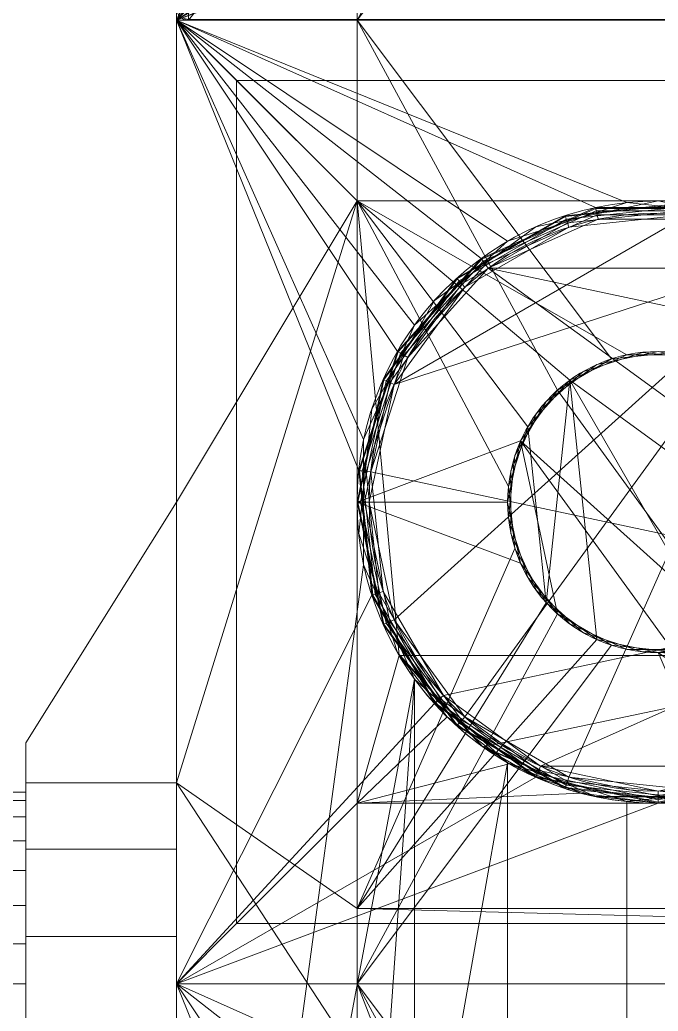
# Model space of a CAD drawing. Header units: millimetres. Extents: x -7.6 to 23.6, y 0 to 40.
# Drawn here: x -1.3 to 4, y 7.77 to 16 of the extents above; entities that cross this region are included whole.
import ezdxf

# ---------------------------------------------------------------- set-up
doc = ezdxf.new("R2010")
doc.units = ezdxf.units.MM
doc.layers.add('1', color=7, linetype='CONTINUOUS', true_color=0xffffff)

msp = doc.modelspace()

# ---------------------------------------------------------------- linework, layer by layer
at = {"layer": '1', "color": 30, "linetype": 'CONTINUOUS', "lineweight": 13}
for p, q in [((0, 32, 9.6), (0, 0, 9.6)), ((0, 32, 6.4), (0, 0, 6.4)), ((0, 32, 6.4), (0, 0, 6.4)), ((0, 32, 3.2), (0, 0, 3.2)), ((1.5, 30.5, 6.4), (1.5, 1.5, 6.4)), ((1.5, 30.5, 8.6), (1.5, 1.5, 8.6)), ((1.5, 30.5, 3.2), (1.5, 1.5, 3.2)), ((1.5, 30.5, 5.4), (1.5, 1.5, 5.4))]:
    msp.add_line(p, q, dxfattribs=at)
at = {"layer": '1', "color": 7, "linetype": 'CONTINUOUS', "lineweight": 13}
for p, q in [((0, 24, 12.8), (0, 16, 12.8)), ((0, 24, 9.6), (0, 16, 9.6)), ((0, 16, 12.8), (0, 16, 9.6)), ((0, 16, 12.8), (16, 16, 12.8)), ((0, 16, 9.6), (16, 16, 9.6)), ((0, 16, 16), (8, 16, 16)), ((0, 16, 10), (0, 16, 16)), ((0, 16, 16), (0, 8, 11.3812)), ((0, 16, 10), (0, 8, 10)), ((8, 16, 10), (0, 16, 10)), ((0.1, 16, 15.9), (0.1, 16, 13.2)), ((15.9, 16, 15.9), (0.1, 16, 15.9)), ((0.1, 16, 13.2), (15.9, 16, 13.2)), ((0.5, 15.5, 10), (7.5, 15.5, 10)), ((0.5, 8.5, 10), (0.5, 15.5, 10)), ((0.5, 8.5, 9.6), (0.5, 15.5, 9.6)), ((0.5, 15.5, 9.6), (7.5, 15.5, 9.6)), ((0.5, 15.5, 10), (0.5, 15.5, 9.6)), ((1.5, 14.5, 9.6), (1.5, 14.5, 13.9793)), ((1.5, 14.5, 13.9793), (6.5, 14.5, 13.9793)), ((1.5, 14.5, 13.9793), (1.5, 9.5, 11.0925)), ((1.5, 14.5, 9.6), (6.5, 14.5, 9.6)), ((1.5, 9.5, 9.6), (1.5, 14.5, 9.6)), ((1.8493, 10.7254, 11.8), (6.1507, 10.7254, 11.8)), ((1.5, 9.5, 11.0925), (1.5, 9.5, 9.6)), ((1.5, 9.5, 9.6), (6.5, 9.5, 9.6)), ((1.5, 9.5, 11.0925), (4, 9.5, 11.0925)), ((4, 9.5, 11.0925), (6.5, 9.5, 11.0925)), ((7.5, 8.5, 10), (0.5, 8.5, 10)), ((0.5, 8.5, 10), (0.5, 8.5, 9.6)), ((7.5, 8.5, 9.6), (0.5, 8.5, 9.6)), ((0, 8, 11.3812), (8, 8, 11.3812)), ((0, 8, 11.3812), (0, 8, 10)), ((0, 8, 10), (8, 8, 10))]:
    msp.add_line(p, q, dxfattribs=at)
at = {"layer": '1', "color": 253, "linetype": 'CONTINUOUS', "lineweight": 13}
for p, q in [((0, 16, 3.2), (0, 0, 3.2)), ((16, 16, 3.2), (0, 16, 3.2)), ((0, 16), (0, 12)), ((0, 16, 3.2), (0, 16)), ((16, 16), (0, 16)), ((1.5, 14.5), (1.5, 8.625)), ((14.5, 14.5), (1.5, 14.5)), ((1.5, 14.5, 2.2), (1.5, 14.5)), ((14.5, 14.5, 2.2), (1.5, 14.5, 2.2)), ((1.5, 14.5, 2.2), (1.5, 8.625, 2.2)), ((-1.25, 10, 2.2), (0, 12, 2.2)), ((-1.25, 10), (0, 12)), ((0, 12, 2.2), (0, 12)), ((0, 12, 2.2), (0, 9.6703, 2.2)), ((-1.25, 9.6703, 2.2), (-1.25, 10, 2.2)), ((-1.25, 9.6703), (-1.25, 10)), ((-1.25, 10, 2.2), (-1.25, 10)), ((0, 9.6703, 2.2), (-1.25, 9.6703, 2.2)), ((0, 9.6703), (-1.25, 9.6703)), ((0, 6.3297), (0, 9.6703)), ((1.5, 8.625, 2.2), (1.5, 8.625)), ((4.9126, 8.625), (1.5, 8.625)), ((4.9126, 8.625, 2.2), (1.5, 8.625, 2.2))]:
    msp.add_line(p, q, dxfattribs=at)
at = {"layer": '1', "color": 30, "linetype": 'CONTINUOUS', "lineweight": 13}
for centre, radius in [((4, 12, 9.6), 2.5), ((4, 12, 6.4), 2.5), ((4, 12, 11.4), 2.4), ((4, 12, 8.2), 2.4), ((4, 12, 10.15), 1.25), ((4, 12, 8.6), 1.25), ((4, 12, 6.95), 1.25), ((4, 12, 5.4), 1.25)]:
    msp.add_circle(centre, radius, dxfattribs=at)
at = {"layer": '1', "color": 30, "linetype": 'CONTINUOUS', "lineweight": 13, "extrusion": (0, 0, -1)}
for centre in [(-4, 12, -11.3), (-4, 12, -8.1)]:
    msp.add_circle(centre, 2.5, dxfattribs=at)
at = {"layer": '1', "color": 253, "linetype": 'CONTINUOUS', "lineweight": 13}
for centre, radius in [((4, 12, 3.2), 2.5), ((4, 12, 5), 2.4), ((4, 12, 2.2), 1.25), ((4, 12, 3.75), 1.25)]:
    msp.add_circle(centre, radius, dxfattribs=at)
at = {"layer": '1', "color": 253, "linetype": 'CONTINUOUS', "lineweight": 13, "extrusion": (0, 0, -1)}
msp.add_circle((-4, 12, -4.9), 2.5, dxfattribs=at)
at = {"layer": '1', "color": 253, "linetype": 'CONTINUOUS', "lineweight": 13, "extrusion": (-1, 0, 0)}
msp.add_circle((-8, 1.1, 1.25), 1.6, dxfattribs=at)
at = {"layer": '1', "color": 7, "linetype": 'CONTINUOUS', "lineweight": 13, "extrusion": (0, 0, -1)}
for centre, radius, start, end in [((-0.1, 16.1, -15.9), 0.1, 270, 0), ((-0.1, 16.1, -13.2), 0.1, 270, 0), ((-4, 12, -11.8), 2.5, 210.65353, 329.34647)]:
    msp.add_arc(centre, radius, start, end, dxfattribs=at)
at = {"layer": '1', "color": 7, "linetype": 'CONTINUOUS', "lineweight": 13, "extrusion": (-1, 0, 0)}
msp.add_arc((-16.1, 15.9, -0.1), 0.1, 0, 90, dxfattribs=at)
at = {"layer": '1', "color": 253, "linetype": 'CONTINUOUS', "lineweight": 13, "extrusion": (1, 0, 0)}
for centre, start, end in [((8, 1.1, -1.25), 213.36701, 326.63299), ((8, 1.1, -1.25), 33.36701, 146.63299), ((8, 1.1), 33.36701, 146.63299), ((8, 1.1), 213.36701, 326.63299)]:
    msp.add_arc(centre, 2, start, end, dxfattribs=at)
at = {"layer": '1', "color": 7, "linetype": 'CONTINUOUS', "lineweight": 13, "extrusion": (0, -0.5, 0.866025)}
for start_param, end_param in [(5.247394, 6.283185), (0, 1.035791)]:
    msp.add_ellipse((4, 12, 12.5359), major_axis=(0, -2.5, -1.4434), ratio=0.866025, start_param=start_param, end_param=end_param, dxfattribs=at)
at = {"layer": '1', "color": 30, "linetype": 'CONTINUOUS', "lineweight": 13}
for points in [[(0, 0, 6.4), (0, 32, 6.4), (1.5, 30.5, 6.4), (1.5, 1.5, 6.4)], [(0, 0, 6.4), (0, 0, 9.6), (0, 32, 9.6), (0, 32, 6.4)], [(0, 0, 3.2), (0, 32, 3.2), (1.5, 30.5, 3.2), (1.5, 1.5, 3.2)], [(0, 0, 3.2), (0, 0, 6.4), (0, 32, 6.4), (0, 32, 3.2)], [(1.5, 30.5, 6.4), (1.5, 30.5, 8.6), (1.5, 1.5, 8.6), (1.5, 1.5, 6.4)], [(1.5, 30.5, 3.2), (1.5, 30.5, 5.4), (1.5, 1.5, 5.4), (1.5, 1.5, 3.2)], [(0, 24, 9.6), (0, 16, 9.6), (1.6224, 19.2275, 9.6), (1.5137, 20.2613, 9.6)], [(0, 24, 6.4), (0, 16, 6.4), (1.6224, 19.2275, 6.4), (1.5137, 20.2613, 6.4)], [(1.5, 16, 8.6), (1.5, 20, 8.6), (2.8581, 19.4916, 8.6), (3.1636, 19.0711, 8.6)], [(1.5, 16, 5.4), (1.5, 20, 5.4), (2.8581, 19.4916, 5.4), (3.1636, 19.0711, 5.4)], [(2.1421, 18.3272, 9.6), (1.6224, 19.2275, 9.6), (0, 16, 9.6)], [(2.1421, 18.3272, 6.4), (1.6224, 19.2275, 6.4), (0, 16, 6.4)], [(3.1636, 19.0711, 8.6), (3.6137, 18.8112, 8.6), (1.5, 16, 8.6)], [(3.1636, 19.0711, 5.4), (3.6137, 18.8112, 5.4), (1.5, 16, 5.4)], [(4.85, 16, 8.6), (1.5, 16, 8.6), (3.6137, 18.8112, 8.6), (4.1307, 18.7568, 8.6)], [(4.85, 16, 5.4), (1.5, 16, 5.4), (3.6137, 18.8112, 5.4), (4.1307, 18.7568, 5.4)], [(0, 16, 9.6), (2.9832, 17.7161, 9.6), (2.1421, 18.3272, 9.6)], [(0, 16, 6.4), (2.9832, 17.7161, 6.4), (2.1421, 18.3272, 6.4)], [(0, 16, 9.6), (4, 17.5, 9.6), (2.9832, 17.7161, 9.6)], [(5.0168, 17.7161, 9.6), (4, 17.5, 9.6), (0, 16, 9.6), (8, 16, 9.6)], [(0, 16, 6.4), (4, 17.5, 6.4), (2.9832, 17.7161, 6.4)], [(5.0168, 17.7161, 6.4), (4, 17.5, 6.4), (0, 16, 6.4), (8, 16, 6.4)], [(0, 16, 9.6), (1.5137, 12.2613, 9.6), (1.8349, 13.25, 9.6)], [(8, 16, 9.6), (0, 16, 9.6), (3.4802, 14.4454, 9.6), (4.5198, 14.4454, 9.6)], [(1.8349, 13.25, 9.6), (2.5305, 14.0225, 9.6), (0, 16, 9.6)], [(2.5305, 14.0225, 9.6), (3.4802, 14.4454, 9.6), (0, 16, 9.6)], [(1.6224, 11.2275, 9.6), (1.5137, 12.2613, 9.6), (0, 16, 9.6), (0, 8, 9.6)], [(0, 16, 6.4), (1.5137, 12.2613, 6.4), (1.8349, 13.25, 6.4)], [(8, 16, 6.4), (0, 16, 6.4), (3.4802, 14.4454, 6.4), (4.5198, 14.4454, 6.4)], [(1.8349, 13.25, 6.4), (2.5305, 14.0225, 6.4), (0, 16, 6.4)], [(2.5305, 14.0225, 6.4), (3.4802, 14.4454, 6.4), (0, 16, 6.4)], [(1.6224, 11.2275, 6.4), (1.5137, 12.2613, 6.4), (0, 16, 6.4), (0, 8, 6.4)], [(1.5, 12, 8.6), (1.5, 16, 8.6), (3.1636, 12.9289, 8.6), (2.8581, 12.5084, 8.6)], [(1.5, 16, 8.6), (3.6137, 13.1888, 8.6), (3.1636, 12.9289, 8.6)], [(4.1307, 13.2432, 8.6), (3.6137, 13.1888, 8.6), (1.5, 16, 8.6), (4.85, 16, 8.6)], [(1.5, 12, 5.4), (1.5, 16, 5.4), (3.1636, 12.9289, 5.4), (2.8581, 12.5084, 5.4)], [(1.5, 16, 5.4), (3.6137, 13.1888, 5.4), (3.1636, 12.9289, 5.4)], [(4.1307, 13.2432, 5.4), (3.6137, 13.1888, 5.4), (1.5, 16, 5.4), (4.85, 16, 5.4)], [(2.75, 14.1651, 9.6), (2.75, 14.1651, 11.3), (3.7387, 14.4863, 11.3), (3.7387, 14.4863, 9.6)], [(2.75, 14.1651, 6.4), (2.75, 14.1651, 8.1), (3.7387, 14.4863, 8.1), (3.7387, 14.4863, 6.4)], [(3.2298, 14.3704, 11.3383), (4.2605, 14.4787, 11.3383), (4.2613, 14.4863, 11.3), (3.2275, 14.3776, 11.3)], [(3.2298, 14.3704, 8.1383), (4.2605, 14.4787, 8.1383), (4.2613, 14.4863, 8.1), (3.2275, 14.3776, 8.1)], [(3.7387, 14.4863, 9.6), (3.7387, 14.4863, 11.3), (4.7725, 14.3776, 11.3), (4.7725, 14.3776, 9.6)], [(3.7387, 14.4863, 6.4), (3.7387, 14.4863, 8.1), (4.7725, 14.3776, 8.1), (4.7725, 14.3776, 6.4)], [(3.2365, 14.3498, 11.3707), (4.2583, 14.4572, 11.3707), (4.2605, 14.4787, 11.3383), (3.2298, 14.3704, 11.3383)], [(3.2365, 14.3498, 8.1707), (4.2583, 14.4572, 8.1707), (4.2605, 14.4787, 8.1383), (3.2298, 14.3704, 8.1383)], [(3.2465, 14.3189, 11.3924), (4.2549, 14.4249, 11.3924), (4.2583, 14.4572, 11.3707), (3.2365, 14.3498, 11.3707)], [(3.2465, 14.3189, 8.1924), (4.2549, 14.4249, 8.1924), (4.2583, 14.4572, 8.1707), (3.2365, 14.3498, 8.1707)], [(3.2584, 14.2825, 11.4), (4.2509, 14.3869, 11.4), (4.2549, 14.4249, 11.3924), (3.2465, 14.3189, 11.3924)], [(3.2584, 14.2825, 8.2), (4.2509, 14.3869, 8.2), (4.2549, 14.4249, 8.1924), (3.2465, 14.3189, 8.1924)], [(1.8075, 12.9762, 11.4), (5.2, 14.0785, 11.4), (4.2509, 14.3869, 11.4)], [(4.2509, 14.3869, 11.4), (3.2584, 14.2825, 11.4), (2.3941, 13.7835, 11.4), (1.8075, 12.9762, 11.4)], [(1.8075, 12.9762, 8.2), (5.2, 14.0785, 8.2), (4.2509, 14.3869, 8.2)], [(4.2509, 14.3869, 8.2), (3.2584, 14.2825, 8.2), (2.3941, 13.7835, 8.2), (1.8075, 12.9762, 8.2)], [(2.3323, 13.8522, 11.3383), (3.2298, 14.3704, 11.3383), (3.2275, 14.3776, 11.3), (2.3272, 13.8579, 11.3)], [(2.3323, 13.8522, 8.1383), (3.2298, 14.3704, 8.1383), (3.2275, 14.3776, 8.1), (2.3272, 13.8579, 8.1)], [(2.3468, 13.8361, 11.3707), (3.2365, 14.3498, 11.3707), (3.2298, 14.3704, 11.3383), (2.3323, 13.8522, 11.3383)], [(2.3468, 13.8361, 8.1707), (3.2365, 14.3498, 8.1707), (3.2298, 14.3704, 8.1383), (2.3323, 13.8522, 8.1383)], [(2.3685, 13.812, 11.3924), (3.2465, 14.3189, 11.3924), (3.2365, 14.3498, 11.3707), (2.3468, 13.8361, 11.3707)], [(2.3685, 13.812, 8.1924), (3.2465, 14.3189, 8.1924), (3.2365, 14.3498, 8.1707), (2.3468, 13.8361, 8.1707)], [(2.3941, 13.7835, 11.4), (3.2584, 14.2825, 11.4), (3.2465, 14.3189, 11.3924), (2.3685, 13.812, 11.3924)], [(2.3941, 13.7835, 8.2), (3.2584, 14.2825, 8.2), (3.2465, 14.3189, 8.1924), (2.3685, 13.812, 8.1924)], [(1.9775, 13.4695, 9.6), (1.9775, 13.4695, 11.3), (2.75, 14.1651, 11.3), (2.75, 14.1651, 9.6)], [(1.9775, 13.4695, 6.4), (1.9775, 13.4695, 8.1), (2.75, 14.1651, 8.1), (2.75, 14.1651, 6.4)], [(5.2, 14.0785, 11.4), (1.8075, 12.9762, 11.4), (1.6, 12, 11.4), (1.8075, 11.0238, 11.4)], [(5.2, 14.0785, 8.2), (1.8075, 12.9762, 8.2), (1.6, 12, 8.2), (1.8075, 11.0238, 8.2)], [(1.8075, 11.0238, 11.4), (2.3941, 10.2165, 11.4), (5.2, 14.0785, 11.4)], [(1.8075, 11.0238, 8.2), (2.3941, 10.2165, 8.2), (5.2, 14.0785, 8.2)], [(5.2, 14.0785, 11.4), (2.3941, 10.2165, 11.4), (3.2584, 9.7175, 11.4)], [(5.2, 14.0785, 8.2), (2.3941, 10.2165, 8.2), (3.2584, 9.7175, 8.2)], [(3.2584, 9.7175, 11.4), (4.2509, 9.6131, 11.4), (5.2, 9.9215, 11.4), (5.2, 14.0785, 11.4)], [(3.2584, 9.7175, 8.2), (4.2509, 9.6131, 8.2), (5.2, 9.9215, 8.2), (5.2, 14.0785, 8.2)], [(1.7231, 13.0137, 11.3383), (2.3323, 13.8522, 11.3383), (2.3272, 13.8579, 11.3), (1.7161, 13.0168, 11.3)], [(1.7231, 13.0137, 8.1383), (2.3323, 13.8522, 8.1383), (2.3272, 13.8579, 8.1), (1.7161, 13.0168, 8.1)], [(1.7429, 13.0049, 11.3707), (2.3468, 13.8361, 11.3707), (2.3323, 13.8522, 11.3383), (1.7231, 13.0137, 11.3383)], [(1.7429, 13.0049, 8.1707), (2.3468, 13.8361, 8.1707), (2.3323, 13.8522, 8.1383), (1.7231, 13.0137, 8.1383)], [(1.7725, 12.9917, 11.3924), (2.3685, 13.812, 11.3924), (2.3468, 13.8361, 11.3707), (1.7429, 13.0049, 11.3707)], [(1.7725, 12.9917, 8.1924), (2.3685, 13.812, 8.1924), (2.3468, 13.8361, 8.1707), (1.7429, 13.0049, 8.1707)], [(1.8075, 12.9762, 11.4), (2.3941, 13.7835, 11.4), (2.3685, 13.812, 11.3924), (1.7725, 12.9917, 11.3924)], [(1.8075, 12.9762, 8.2), (2.3941, 13.7835, 8.2), (2.3685, 13.812, 8.1924), (1.7725, 12.9917, 8.1924)], [(1.5546, 12.5198, 9.6), (1.5546, 12.5198, 11.3), (1.9775, 13.4695, 11.3), (1.9775, 13.4695, 9.6)], [(1.5546, 12.5198, 6.4), (1.5546, 12.5198, 8.1), (1.9775, 13.4695, 8.1), (1.9775, 13.4695, 6.4)], [(4.625, 10.9175, 10.15), (3.1636, 12.9289, 10.15), (3.6137, 13.1888, 10.15), (4.1307, 13.2432, 10.15)], [(4.625, 10.9175, 6.95), (3.1636, 12.9289, 6.95), (3.6137, 13.1888, 6.95), (4.1307, 13.2432, 6.95)], [(3.8693, 13.2432, 8.6), (3.8693, 13.2432, 10.15), (3.375, 13.0825, 10.15), (3.375, 13.0825, 8.6)], [(3.8693, 13.2432, 5.4), (3.8693, 13.2432, 6.95), (3.375, 13.0825, 6.95), (3.375, 13.0825, 5.4)], [(4.3863, 13.1888, 8.6), (4.3863, 13.1888, 10.15), (3.8693, 13.2432, 10.15), (3.8693, 13.2432, 8.6)], [(4.3863, 13.1888, 5.4), (4.3863, 13.1888, 6.95), (3.8693, 13.2432, 6.95), (3.8693, 13.2432, 5.4)], [(1.5076, 12, 11.3383), (1.7231, 13.0137, 11.3383), (1.7161, 13.0168, 11.3), (1.5, 12, 11.3)], [(1.5076, 12, 8.1383), (1.7231, 13.0137, 8.1383), (1.7161, 13.0168, 8.1), (1.5, 12, 8.1)], [(1.5293, 12, 11.3707), (1.7429, 13.0049, 11.3707), (1.7231, 13.0137, 11.3383), (1.5076, 12, 11.3383)], [(1.5293, 12, 8.1707), (1.7429, 13.0049, 8.1707), (1.7231, 13.0137, 8.1383), (1.5076, 12, 8.1383)], [(1.5617, 12, 11.3924), (1.7725, 12.9917, 11.3924), (1.7429, 13.0049, 11.3707), (1.5293, 12, 11.3707)], [(1.5617, 12, 8.1924), (1.7725, 12.9917, 8.1924), (1.7429, 13.0049, 8.1707), (1.5293, 12, 8.1707)], [(3.375, 13.0825, 8.6), (3.375, 13.0825, 10.15), (2.9887, 12.7347, 10.15), (2.9887, 12.7347, 8.6)], [(3.375, 13.0825, 5.4), (3.375, 13.0825, 6.95), (2.9887, 12.7347, 6.95), (2.9887, 12.7347, 5.4)], [(1.6, 12, 11.4), (1.8075, 12.9762, 11.4), (1.7725, 12.9917, 11.3924), (1.5617, 12, 11.3924)], [(1.6, 12, 8.2), (1.8075, 12.9762, 8.2), (1.7725, 12.9917, 8.1924), (1.5617, 12, 8.1924)], [(2.8581, 12.5084, 10.15), (3.1636, 12.9289, 10.15), (4.625, 10.9175, 10.15)], [(2.8581, 12.5084, 6.95), (3.1636, 12.9289, 6.95), (4.625, 10.9175, 6.95)], [(2.9887, 12.7347, 8.6), (2.9887, 12.7347, 10.15), (2.7773, 12.2599, 10.15), (2.7773, 12.2599, 8.6)], [(2.9887, 12.7347, 5.4), (2.9887, 12.7347, 6.95), (2.7773, 12.2599, 6.95), (2.7773, 12.2599, 5.4)], [(1.5546, 11.4802, 9.6), (1.5546, 11.4802, 11.3), (1.5546, 12.5198, 11.3), (1.5546, 12.5198, 9.6)], [(1.5546, 11.4802, 6.4), (1.5546, 11.4802, 8.1), (1.5546, 12.5198, 8.1), (1.5546, 12.5198, 6.4)], [(2.8581, 12.5084, 8.6), (2.75, 12, 8.6), (1.5, 12, 8.6)], [(2.8581, 12.5084, 5.4), (2.75, 12, 5.4), (1.5, 12, 5.4)], [(3.1636, 11.0711, 10.15), (2.8581, 11.4916, 10.15), (2.75, 12, 10.15), (2.8581, 12.5084, 10.15)], [(3.1636, 11.0711, 6.95), (2.8581, 11.4916, 6.95), (2.75, 12, 6.95), (2.8581, 12.5084, 6.95)], [(2.8581, 12.5084, 10.15), (4.625, 10.9175, 10.15), (4.1307, 10.7568, 10.15)], [(4.1307, 10.7568, 10.15), (3.6137, 10.8112, 10.15), (3.1636, 11.0711, 10.15), (2.8581, 12.5084, 10.15)], [(2.8581, 12.5084, 6.95), (4.625, 10.9175, 6.95), (4.1307, 10.7568, 6.95)], [(4.1307, 10.7568, 6.95), (3.6137, 10.8112, 6.95), (3.1636, 11.0711, 6.95), (2.8581, 12.5084, 6.95)], [(2.7773, 12.2599, 8.6), (2.7773, 12.2599, 10.15), (2.7773, 11.7401, 10.15), (2.7773, 11.7401, 8.6)], [(2.7773, 12.2599, 5.4), (2.7773, 12.2599, 6.95), (2.7773, 11.7401, 6.95), (2.7773, 11.7401, 5.4)], [(1.5, 8, 8.6), (1.5, 12, 8.6), (2.8581, 11.4916, 8.6), (3.1636, 11.0711, 8.6)], [(1.5, 12, 8.6), (2.75, 12, 8.6), (2.8581, 11.4916, 8.6)], [(1.7231, 10.9863, 11.3383), (1.5076, 12, 11.3383), (1.5, 12, 11.3), (1.7161, 10.9832, 11.3)], [(1.5, 8, 5.4), (1.5, 12, 5.4), (2.8581, 11.4916, 5.4), (3.1636, 11.0711, 5.4)], [(1.5, 12, 5.4), (2.75, 12, 5.4), (2.8581, 11.4916, 5.4)], [(1.7231, 10.9863, 8.1383), (1.5076, 12, 8.1383), (1.5, 12, 8.1), (1.7161, 10.9832, 8.1)], [(1.7429, 10.9951, 11.3707), (1.5293, 12, 11.3707), (1.5076, 12, 11.3383), (1.7231, 10.9863, 11.3383)], [(1.7429, 10.9951, 8.1707), (1.5293, 12, 8.1707), (1.5076, 12, 8.1383), (1.7231, 10.9863, 8.1383)], [(1.7725, 11.0083, 11.3924), (1.5617, 12, 11.3924), (1.5293, 12, 11.3707), (1.7429, 10.9951, 11.3707)], [(1.7725, 11.0083, 8.1924), (1.5617, 12, 8.1924), (1.5293, 12, 8.1707), (1.7429, 10.9951, 8.1707)], [(1.8075, 11.0238, 11.4), (1.6, 12, 11.4), (1.5617, 12, 11.3924), (1.7725, 11.0083, 11.3924)], [(1.8075, 11.0238, 8.2), (1.6, 12, 8.2), (1.5617, 12, 8.1924), (1.7725, 11.0083, 8.1924)], [(2.7773, 11.7401, 8.6), (2.7773, 11.7401, 10.15), (2.9887, 11.2653, 10.15), (2.9887, 11.2653, 8.6)], [(2.7773, 11.7401, 5.4), (2.7773, 11.7401, 6.95), (2.9887, 11.2653, 6.95), (2.9887, 11.2653, 5.4)], [(1.9775, 10.5305, 9.6), (1.9775, 10.5305, 11.3), (1.5546, 11.4802, 11.3), (1.5546, 11.4802, 9.6)], [(1.9775, 10.5305, 6.4), (1.9775, 10.5305, 8.1), (1.5546, 11.4802, 8.1), (1.5546, 11.4802, 6.4)], [(0, 8, 9.6), (2.1421, 10.3272, 9.6), (1.6224, 11.2275, 9.6)], [(0, 8, 6.4), (2.1421, 10.3272, 6.4), (1.6224, 11.2275, 6.4)], [(2.9887, 11.2653, 8.6), (2.9887, 11.2653, 10.15), (3.375, 10.9175, 10.15), (3.375, 10.9175, 8.6)], [(2.9887, 11.2653, 5.4), (2.9887, 11.2653, 6.95), (3.375, 10.9175, 6.95), (3.375, 10.9175, 5.4)], [(3.1636, 11.0711, 8.6), (3.6137, 10.8112, 8.6), (1.5, 8, 8.6)], [(3.1636, 11.0711, 5.4), (3.6137, 10.8112, 5.4), (1.5, 8, 5.4)], [(2.3323, 10.1478, 11.3383), (1.7231, 10.9863, 11.3383), (1.7161, 10.9832, 11.3), (2.3272, 10.1421, 11.3)], [(2.3323, 10.1478, 8.1383), (1.7231, 10.9863, 8.1383), (1.7161, 10.9832, 8.1), (2.3272, 10.1421, 8.1)], [(2.3468, 10.1639, 11.3707), (1.7429, 10.9951, 11.3707), (1.7231, 10.9863, 11.3383), (2.3323, 10.1478, 11.3383)], [(2.3468, 10.1639, 8.1707), (1.7429, 10.9951, 8.1707), (1.7231, 10.9863, 8.1383), (2.3323, 10.1478, 8.1383)], [(2.3685, 10.188, 11.3924), (1.7725, 11.0083, 11.3924), (1.7429, 10.9951, 11.3707), (2.3468, 10.1639, 11.3707)], [(2.3685, 10.188, 8.1924), (1.7725, 11.0083, 8.1924), (1.7429, 10.9951, 8.1707), (2.3468, 10.1639, 8.1707)], [(2.3941, 10.2165, 11.4), (1.8075, 11.0238, 11.4), (1.7725, 11.0083, 11.3924), (2.3685, 10.188, 11.3924)], [(2.3941, 10.2165, 8.2), (1.8075, 11.0238, 8.2), (1.7725, 11.0083, 8.1924), (2.3685, 10.188, 8.1924)], [(3.375, 10.9175, 8.6), (3.375, 10.9175, 10.15), (3.8693, 10.7568, 10.15), (3.8693, 10.7568, 8.6)], [(3.375, 10.9175, 5.4), (3.375, 10.9175, 6.95), (3.8693, 10.7568, 6.95), (3.8693, 10.7568, 5.4)], [(4.85, 8, 8.6), (1.5, 8, 8.6), (3.6137, 10.8112, 8.6), (4.1307, 10.7568, 8.6)], [(4.85, 8, 5.4), (1.5, 8, 5.4), (3.6137, 10.8112, 5.4), (4.1307, 10.7568, 5.4)], [(3.8693, 10.7568, 8.6), (3.8693, 10.7568, 10.15), (4.3863, 10.8112, 10.15), (4.3863, 10.8112, 8.6)], [(3.8693, 10.7568, 5.4), (3.8693, 10.7568, 6.95), (4.3863, 10.8112, 6.95), (4.3863, 10.8112, 5.4)], [(2.75, 9.8349, 9.6), (2.75, 9.8349, 11.3), (1.9775, 10.5305, 11.3), (1.9775, 10.5305, 9.6)], [(2.75, 9.8349, 6.4), (2.75, 9.8349, 8.1), (1.9775, 10.5305, 8.1), (1.9775, 10.5305, 6.4)], [(0, 8, 9.6), (2.9832, 9.7161, 9.6), (2.1421, 10.3272, 9.6)], [(0, 8, 6.4), (2.9832, 9.7161, 6.4), (2.1421, 10.3272, 6.4)], [(3.2584, 9.7175, 11.4), (2.3941, 10.2165, 11.4), (2.3685, 10.188, 11.3924), (3.2465, 9.6811, 11.3924)], [(3.2584, 9.7175, 8.2), (2.3941, 10.2165, 8.2), (2.3685, 10.188, 8.1924), (3.2465, 9.6811, 8.1924)], [(3.2298, 9.6296, 11.3383), (2.3323, 10.1478, 11.3383), (2.3272, 10.1421, 11.3), (3.2275, 9.6224, 11.3)], [(3.2298, 9.6296, 8.1383), (2.3323, 10.1478, 8.1383), (2.3272, 10.1421, 8.1), (3.2275, 9.6224, 8.1)], [(3.2365, 9.6502, 11.3707), (2.3468, 10.1639, 11.3707), (2.3323, 10.1478, 11.3383), (3.2298, 9.6296, 11.3383)], [(3.2365, 9.6502, 8.1707), (2.3468, 10.1639, 8.1707), (2.3323, 10.1478, 8.1383), (3.2298, 9.6296, 8.1383)], [(3.2465, 9.6811, 11.3924), (2.3685, 10.188, 11.3924), (2.3468, 10.1639, 11.3707), (3.2365, 9.6502, 11.3707)], [(3.2465, 9.6811, 8.1924), (2.3685, 10.188, 8.1924), (2.3468, 10.1639, 8.1707), (3.2365, 9.6502, 8.1707)], [(3.7387, 9.5137, 9.6), (3.7387, 9.5137, 11.3), (2.75, 9.8349, 11.3), (2.75, 9.8349, 9.6)], [(3.7387, 9.5137, 6.4), (3.7387, 9.5137, 8.1), (2.75, 9.8349, 8.1), (2.75, 9.8349, 6.4)], [(0, 8, 9.6), (4, 9.5, 9.6), (2.9832, 9.7161, 9.6)], [(0, 8, 9.6), (8, 8, 9.6), (5.0168, 9.7161, 9.6), (4, 9.5, 9.6)], [(0, 8, 6.4), (4, 9.5, 6.4), (2.9832, 9.7161, 6.4)], [(0, 8, 6.4), (8, 8, 6.4), (5.0168, 9.7161, 6.4), (4, 9.5, 6.4)], [(4.2509, 9.6131, 11.4), (3.2584, 9.7175, 11.4), (3.2465, 9.6811, 11.3924), (4.2549, 9.5751, 11.3924)], [(4.2509, 9.6131, 8.2), (3.2584, 9.7175, 8.2), (3.2465, 9.6811, 8.1924), (4.2549, 9.5751, 8.1924)], [(4.2605, 9.5213, 11.3383), (3.2298, 9.6296, 11.3383), (3.2275, 9.6224, 11.3), (4.2613, 9.5137, 11.3)], [(4.2605, 9.5213, 8.1383), (3.2298, 9.6296, 8.1383), (3.2275, 9.6224, 8.1), (4.2613, 9.5137, 8.1)], [(4.2583, 9.5428, 11.3707), (3.2365, 9.6502, 11.3707), (3.2298, 9.6296, 11.3383), (4.2605, 9.5213, 11.3383)], [(4.2583, 9.5428, 8.1707), (3.2365, 9.6502, 8.1707), (3.2298, 9.6296, 8.1383), (4.2605, 9.5213, 8.1383)], [(4.2549, 9.5751, 11.3924), (3.2465, 9.6811, 11.3924), (3.2365, 9.6502, 11.3707), (4.2583, 9.5428, 11.3707)], [(4.2549, 9.5751, 8.1924), (3.2465, 9.6811, 8.1924), (3.2365, 9.6502, 8.1707), (4.2583, 9.5428, 8.1707)], [(4.7725, 9.6224, 9.6), (4.7725, 9.6224, 11.3), (3.7387, 9.5137, 11.3), (3.7387, 9.5137, 9.6)], [(4.7725, 9.6224, 6.4), (4.7725, 9.6224, 8.1), (3.7387, 9.5137, 8.1), (3.7387, 9.5137, 6.4)], [(0, 8, 9.6), (1.8349, 5.25, 9.6), (2.5305, 6.0225, 9.6)], [(0, 8, 9.6), (1.5137, 4.2613, 9.6), (1.8349, 5.25, 9.6)], [(8, 8, 9.6), (0, 8, 9.6), (3.4802, 6.4454, 9.6), (4.5198, 6.4454, 9.6)], [(1.6224, 3.2275, 9.6), (1.5137, 4.2613, 9.6), (0, 8, 9.6), (0, 0, 9.6)], [(2.5305, 6.0225, 9.6), (3.4802, 6.4454, 9.6), (0, 8, 9.6)], [(0, 8, 6.4), (1.8349, 5.25, 6.4), (2.5305, 6.0225, 6.4)], [(0, 8, 6.4), (1.5137, 4.2613, 6.4), (1.8349, 5.25, 6.4)], [(8, 8, 6.4), (0, 8, 6.4), (3.4802, 6.4454, 6.4), (4.5198, 6.4454, 6.4)], [(1.6224, 3.2275, 6.4), (1.5137, 4.2613, 6.4), (0, 8, 6.4), (0, 0, 6.4)], [(2.5305, 6.0225, 6.4), (3.4802, 6.4454, 6.4), (0, 8, 6.4)], [(1.5, 8, 8.6), (3.6137, 5.1888, 8.6), (3.1636, 4.9289, 8.6)], [(3.1636, 4.9289, 8.6), (2.8581, 4.5084, 8.6), (1.5, 8, 8.6)], [(4.1307, 5.2432, 8.6), (3.6137, 5.1888, 8.6), (1.5, 8, 8.6), (4.85, 8, 8.6)], [(2.8581, 4.5084, 8.6), (2.75, 4, 8.6), (1.5, 3.8, 8.6), (1.5, 8, 8.6)], [(1.5, 8, 5.4), (3.6137, 5.1888, 5.4), (3.1636, 4.9289, 5.4)], [(3.1636, 4.9289, 5.4), (2.8581, 4.5084, 5.4), (1.5, 8, 5.4)], [(4.1307, 5.2432, 5.4), (3.6137, 5.1888, 5.4), (1.5, 8, 5.4), (4.85, 8, 5.4)], [(2.8581, 4.5084, 5.4), (2.75, 4, 5.4), (1.5, 3.8, 5.4), (1.5, 8, 5.4)]]:
    msp.add_3dface(points, dxfattribs=at)
at = {"layer": '1', "color": 7, "linetype": 'CONTINUOUS', "lineweight": 13}
for points in [[(1.5, 22.5, 9.6), (1.5, 17.5, 9.6), (0, 16, 9.6), (0, 24, 9.6)], [(0, 16, 9.6), (0, 16, 12.8), (0, 24, 12.8), (0, 24, 9.6)], [(0, 24, 12.8), (0, 16, 12.8), (1.5546, 19.4802, 12.8), (1.5546, 20.5198, 12.8)], [(1.9775, 18.5305, 12.8), (1.5546, 19.4802, 12.8), (0, 16, 12.8)], [(0, 16, 12.8), (2.75, 17.8349, 12.8), (1.9775, 18.5305, 12.8)], [(3.7387, 17.5137, 12.8), (2.75, 17.8349, 12.8), (0, 16, 12.8)], [(0, 16, 12.8), (16, 16, 12.8), (4.7725, 17.6224, 12.8), (3.7387, 17.5137, 12.8)], [(16, 16, 9.6), (0, 16, 9.6), (1.5, 17.5, 9.6), (14.5, 17.5, 9.6)], [(0.1, 16, 13.2), (0.0617, 16.0076, 13.2), (0.0293, 16.0293, 13.2), (0.5, 16.5, 13.2)], [(15.9, 16, 13.2), (0.1, 16, 13.2), (0.5, 16.5, 13.2), (15.5, 16.5, 13.2)], [(16, 16, 9.6), (16, 16, 12.8), (0, 16, 12.8), (0, 16, 9.6)], [(8, 16, 16), (0, 16, 16), (0, 8, 11.3812), (8, 8, 11.3812)], [(0, 16, 10), (0, 16, 16), (8, 16, 16), (8, 16, 10)], [(0, 16, 10), (0, 8, 10), (0, 8, 11.3812), (0, 16, 16)], [(0, 8, 10), (0, 16, 10), (0.5, 15.5, 10), (0.5, 8.5, 10)], [(7.5, 15.5, 10), (0.5, 15.5, 10), (0, 16, 10), (8, 16, 10)], [(0.1, 16.0076, 15.9383), (0.0646, 16.0146, 15.9383), (0.0617, 16.0076, 15.9), (0.1, 16, 15.9)], [(0.1, 16, 13.2), (0.1, 16, 15.9), (0.0617, 16.0076, 15.9), (0.0617, 16.0076, 13.2)], [(0.1, 16, 15.9), (15.9, 16, 15.9), (15.9, 16.0076, 15.9383), (0.1, 16.0076, 15.9383)], [(0.1, 16, 13.2), (15.9, 16, 13.2), (15.9, 16, 15.9), (0.1, 16, 15.9)], [(0.5, 8.5, 9.6), (0.5, 15.5, 9.6), (1.5, 14.5, 9.6), (1.5, 9.5, 9.6)], [(0.5, 15.5, 9.6), (7.5, 15.5, 9.6), (6.5, 14.5, 9.6), (1.5, 14.5, 9.6)], [(0.5, 15.5, 9.6), (0.5, 15.5, 10), (7.5, 15.5, 10), (7.5, 15.5, 9.6)], [(0.5, 8.5, 9.6), (0.5, 8.5, 10), (0.5, 15.5, 10), (0.5, 15.5, 9.6)], [(1.5, 14.5, 9.6), (1.5, 14.5, 13.9793), (1.5, 9.5, 11.0925), (1.5, 9.5, 9.6)], [(1.5, 9.5, 11.0925), (1.5, 14.5, 13.9793), (1.8493, 10.7254, 11.8)], [(6.1507, 10.7254, 11.8), (1.8493, 10.7254, 11.8), (1.5, 14.5, 13.9793), (6.5, 14.5, 13.9793)], [(6.5, 14.5, 9.6), (6.5, 14.5, 13.9793), (1.5, 14.5, 13.9793), (1.5, 14.5, 9.6)], [(1.5, 9.5, 11.0925), (1.8493, 10.7254, 11.8), (2.2474, 10.2172, 11.5066)], [(1.8493, 10.7254, 11.8), (2.5293, 9.9784, 11.8), (2.5293, 9.9784, 11.3687)], [(2.5444, 9.9674, 11.8), (1.8493, 10.7254, 11.8), (6.1507, 10.7254, 11.8)], [(4.5142, 9.5535, 11.8), (3.4858, 9.5535, 11.8), (2.5444, 9.9674, 11.8), (6.1507, 10.7254, 11.8)], [(2.2474, 10.2172, 11.5066), (2.7624, 9.8278, 11.2818), (1.5, 9.5, 11.0925)], [(2.5293, 9.9784, 11.8), (3.4797, 9.5547, 11.8), (2.9822, 9.7166, 11.2175)], [(2.9822, 9.7166, 11.2175), (2.5293, 9.9784, 11.3687), (2.5293, 9.9784, 11.8)], [(2.7624, 9.8278, 11.2818), (3.3598, 9.5833, 11.1406), (1.5, 9.5, 11.0925)], [(3.4797, 9.5547, 11.8), (3.4797, 9.5547, 11.1241), (2.9822, 9.7166, 11.2175)], [(6.5, 9.5, 11.0925), (4, 9.5, 11.0925), (4.9361, 9.6819, 11.1975)], [(3.3598, 9.5833, 11.1406), (4, 9.5, 11.0925), (1.5, 9.5, 11.0925)], [(4, 9.5, 11.0925), (3.4797, 9.5547, 11.8), (4.5203, 9.5547, 11.8)], [(4, 9.5, 11.0925), (3.4797, 9.5547, 11.1241), (3.4797, 9.5547, 11.8)], [(4.5203, 9.5547, 11.8), (4.5203, 9.5547, 11.1241), (4, 9.5, 11.0925)], [(7.5, 8.5, 9.6), (0.5, 8.5, 9.6), (1.5, 9.5, 9.6), (6.5, 9.5, 9.6)], [(6.5, 9.5, 9.6), (1.5, 9.5, 9.6), (1.5, 9.5, 11.0925), (4, 9.5, 11.0925)], [(4, 9.5, 11.0925), (6.5, 9.5, 11.0925), (6.5, 9.5, 9.6)], [(0.5, 8.5, 10), (7.5, 8.5, 10), (8, 8, 10), (0, 8, 10)], [(7.5, 8.5, 9.6), (7.5, 8.5, 10), (0.5, 8.5, 10), (0.5, 8.5, 9.6)], [(8, 8, 10), (8, 8, 11.3812), (0, 8, 11.3812), (0, 8, 10)]]:
    msp.add_3dface(points, dxfattribs=at)
at = {"layer": '1', "color": 253, "linetype": 'CONTINUOUS', "lineweight": 13}
for points in [[(0, 12), (0, 16), (1.5, 14.5)], [(14.5, 14.5), (1.5, 14.5), (0, 16), (16, 16)], [(0, 16), (0, 16, 3.2), (16, 16, 3.2), (16, 16)], [(0, 0, 3.2), (0, 16, 3.2), (0, 8.3928, 3.061), (0, 7.6072, 3.061)], [(0, 16, 3.2), (0, 9.1178, 2.7585), (0, 8.3928, 3.061)], [(0, 16, 3.2), (0, 12, 2.2), (0, 9.6703, 2.2), (0, 9.1178, 2.7585)], [(0, 16, 3.2), (0, 16), (0, 12), (0, 12, 2.2)], [(0, 16, 3.2), (1.9775, 13.4695, 3.2), (2.75, 14.1651, 3.2)], [(2.75, 14.1651, 3.2), (3.7387, 14.4863, 3.2), (0, 16, 3.2)], [(3.7387, 14.4863, 3.2), (4.7725, 14.3776, 3.2), (16, 16, 3.2), (0, 16, 3.2)], [(1.5546, 11.4802, 3.2), (1.5546, 12.5198, 3.2), (0, 16, 3.2), (0, 0, 3.2)], [(1.5546, 12.5198, 3.2), (1.9775, 13.4695, 3.2), (0, 16, 3.2)], [(1.5, 14.5), (0, 9.6703), (0, 12)], [(0, 9.6703), (1.5, 14.5), (1.5, 8.625)], [(14.5, 14.5), (14.5, 14.5, 2.2), (1.5, 14.5, 2.2), (1.5, 14.5)], [(1.5, 8.625, 2.2), (1.5, 8.625), (1.5, 14.5), (1.5, 14.5, 2.2)], [(1.5, 14.5, 2.2), (14.5, 14.5, 2.2), (4.2599, 13.2227, 2.2), (3.7401, 13.2227, 2.2)], [(1.5, 14.5, 2.2), (3.2653, 13.0113, 2.2), (2.9175, 12.625, 2.2)], [(3.7401, 13.2227, 2.2), (3.2653, 13.0113, 2.2), (1.5, 14.5, 2.2)], [(1.5, 8.625, 2.2), (1.5, 14.5, 2.2), (2.7568, 12.1307, 2.2), (2.8112, 11.6137, 2.2)], [(2.9175, 12.625, 2.2), (2.7568, 12.1307, 2.2), (1.5, 14.5, 2.2)], [(2.9832, 14.2839, 3.2), (2.9832, 14.2839, 4.9), (4, 14.5, 4.9), (4, 14.5, 3.2)], [(4, 14.5, 3.2), (4, 14.5, 4.9), (5.0168, 14.2839, 4.9), (5.0168, 14.2839, 3.2)], [(2.535, 14.0164, 4.9383), (3.4818, 14.4379, 4.9383), (3.4802, 14.4454, 4.9), (2.5305, 14.0225, 4.9)], [(2.5478, 13.9988, 4.9707), (3.4863, 14.4167, 4.9707), (3.4818, 14.4379, 4.9383), (2.535, 14.0164, 4.9383)], [(2.5668, 13.9726, 4.9924), (3.4931, 14.385, 4.9924), (3.4863, 14.4167, 4.9707), (2.5478, 13.9988, 4.9707)], [(3.4818, 14.4379, 4.9383), (4.5182, 14.4379, 4.9383), (4.5198, 14.4454, 4.9), (3.4802, 14.4454, 4.9)], [(3.4863, 14.4167, 4.9707), (4.5137, 14.4167, 4.9707), (4.5182, 14.4379, 4.9383), (3.4818, 14.4379, 4.9383)], [(3.4931, 14.385, 4.9924), (4.5069, 14.385, 4.9924), (4.5137, 14.4167, 4.9707), (3.4863, 14.4167, 4.9707)], [(2.5893, 13.9416, 5), (3.501, 14.3476, 5), (3.4931, 14.385, 4.9924), (2.5668, 13.9726, 4.9924)], [(5.4107, 13.9416, 5), (4.499, 14.3476, 5), (3.501, 14.3476, 5), (2.5893, 13.9416, 5)], [(3.501, 14.3476, 5), (4.499, 14.3476, 5), (4.5069, 14.385, 4.9924), (3.4931, 14.385, 4.9924)], [(2.1421, 13.6728, 3.2), (2.1421, 13.6728, 4.9), (2.9832, 14.2839, 4.9), (2.9832, 14.2839, 3.2)], [(1.8415, 13.2462, 4.9383), (2.535, 14.0164, 4.9383), (2.5305, 14.0225, 4.9), (1.8349, 13.25, 4.9)], [(1.8603, 13.2354, 4.9707), (2.5478, 13.9988, 4.9707), (2.535, 14.0164, 4.9383), (1.8415, 13.2462, 4.9383)], [(1.8884, 13.2191, 4.9924), (2.5668, 13.9726, 4.9924), (2.5478, 13.9988, 4.9707), (1.8603, 13.2354, 4.9707)], [(2.5893, 13.9416, 5), (1.9215, 13.2, 5), (1.6131, 12.2509, 5), (6.2825, 11.2584, 5)], [(1.9215, 13.2, 5), (2.5893, 13.9416, 5), (2.5668, 13.9726, 4.9924), (1.8884, 13.2191, 4.9924)], [(2.5893, 13.9416, 5), (6.0785, 13.2, 5), (5.4107, 13.9416, 5)], [(2.5893, 13.9416, 5), (6.2825, 11.2584, 5), (6.3869, 12.2509, 5), (6.0785, 13.2, 5)], [(1.6224, 12.7725, 3.2), (1.6224, 12.7725, 4.9), (2.1421, 13.6728, 4.9), (2.1421, 13.6728, 3.2)], [(1.5213, 12.2605, 4.9383), (1.8415, 13.2462, 4.9383), (1.8349, 13.25, 4.9), (1.5137, 12.2613, 4.9)], [(1.5428, 12.2583, 4.9707), (1.8603, 13.2354, 4.9707), (1.8415, 13.2462, 4.9383), (1.5213, 12.2605, 4.9383)], [(1.5751, 12.2549, 4.9924), (1.8884, 13.2191, 4.9924), (1.8603, 13.2354, 4.9707), (1.5428, 12.2583, 4.9707)], [(1.6131, 12.2509, 5), (1.9215, 13.2, 5), (1.8884, 13.2191, 4.9924), (1.5751, 12.2549, 4.9924)], [(5.1888, 11.6137, 3.75), (3.2653, 13.0113, 3.75), (3.7401, 13.2227, 3.75), (4.2599, 13.2227, 3.75)], [(4, 13.25, 2.2), (4, 13.25, 3.75), (3.4916, 13.1419, 3.75), (3.4916, 13.1419, 2.2)], [(4.5084, 13.1419, 2.2), (4.5084, 13.1419, 3.75), (4, 13.25, 3.75), (4, 13.25, 2.2)], [(3.4916, 13.1419, 2.2), (3.4916, 13.1419, 3.75), (3.0711, 12.8364, 3.75), (3.0711, 12.8364, 2.2)], [(2.9175, 12.625, 3.75), (3.2653, 13.0113, 3.75), (3.0711, 11.1636, 3.75)], [(3.4916, 10.8581, 3.75), (3.0711, 11.1636, 3.75), (3.2653, 13.0113, 3.75)], [(3.2653, 13.0113, 3.75), (4.5084, 10.8581, 3.75), (4, 10.75, 3.75), (3.4916, 10.8581, 3.75)], [(5.1888, 11.6137, 3.75), (4.9289, 11.1636, 3.75), (4.5084, 10.8581, 3.75), (3.2653, 13.0113, 3.75)], [(1.5137, 11.7387, 3.2), (1.5137, 11.7387, 4.9), (1.6224, 12.7725, 4.9), (1.6224, 12.7725, 3.2)], [(3.0711, 12.8364, 2.2), (3.0711, 12.8364, 3.75), (2.8112, 12.3863, 3.75), (2.8112, 12.3863, 2.2)], [(3.0711, 11.1636, 3.75), (2.8112, 11.6137, 3.75), (2.7568, 12.1307, 3.75), (2.9175, 12.625, 3.75)], [(2.8112, 12.3863, 2.2), (2.8112, 12.3863, 3.75), (2.7568, 11.8693, 3.75), (2.7568, 11.8693, 2.2)], [(1.6296, 11.2298, 4.9383), (1.5213, 12.2605, 4.9383), (1.5137, 12.2613, 4.9), (1.6224, 11.2275, 4.9)], [(1.6502, 11.2365, 4.9707), (1.5428, 12.2583, 4.9707), (1.5213, 12.2605, 4.9383), (1.6296, 11.2298, 4.9383)], [(1.6811, 11.2465, 4.9924), (1.5751, 12.2549, 4.9924), (1.5428, 12.2583, 4.9707), (1.6502, 11.2365, 4.9707)], [(1.7175, 11.2584, 5), (1.6131, 12.2509, 5), (1.5751, 12.2549, 4.9924), (1.6811, 11.2465, 4.9924)], [(6.2825, 11.2584, 5), (1.6131, 12.2509, 5), (1.7175, 11.2584, 5), (2.2165, 10.3941, 5)], [(4, 10.75, 2.2), (10.7568, 12.1307, 2.2), (7.387, 11.0898, 2.2)], [(10.7568, 12.1307, 2.2), (4, 10.75, 2.2), (4.5084, 10.8581, 2.2)], [(0, 9.6703), (-1.25, 9.6703), (-1.25, 10), (0, 12)], [(0, 9.6703, 2.2), (0, 12, 2.2), (-1.25, 10, 2.2), (-1.25, 9.6703, 2.2)], [(-1.25, 10), (-1.25, 10, 2.2), (0, 12, 2.2), (0, 12)], [(2.7568, 11.8693, 2.2), (2.7568, 11.8693, 3.75), (2.9175, 11.375, 3.75), (2.9175, 11.375, 2.2)], [(1.8349, 10.75, 3.2), (1.8349, 10.75, 4.9), (1.5137, 11.7387, 4.9), (1.5137, 11.7387, 3.2)], [(1.5, 8.625, 2.2), (2.8112, 11.6137, 2.2), (3.0711, 11.1636, 2.2)], [(0, 0, 3.2), (1.9775, 10.5305, 3.2), (1.5546, 11.4802, 3.2)], [(2.9175, 11.375, 2.2), (2.9175, 11.375, 3.75), (3.2653, 10.9887, 3.75), (3.2653, 10.9887, 2.2)], [(2.1478, 10.3323, 4.9383), (1.6296, 11.2298, 4.9383), (1.6224, 11.2275, 4.9), (2.1421, 10.3272, 4.9)], [(2.1639, 10.3468, 4.9707), (1.6502, 11.2365, 4.9707), (1.6296, 11.2298, 4.9383), (2.1478, 10.3323, 4.9383)], [(2.188, 10.3685, 4.9924), (1.6811, 11.2465, 4.9924), (1.6502, 11.2365, 4.9707), (2.1639, 10.3468, 4.9707)], [(2.2165, 10.3941, 5), (1.7175, 11.2584, 5), (1.6811, 11.2465, 4.9924), (2.188, 10.3685, 4.9924)], [(6.2825, 11.2584, 5), (2.2165, 10.3941, 5), (3.0238, 9.8075, 5)], [(4.9762, 9.8075, 5), (5.7835, 10.3941, 5), (6.2825, 11.2584, 5), (3.0238, 9.8075, 5)], [(3.0711, 11.1636, 2.2), (3.4916, 10.8581, 2.2), (1.5, 8.625, 2.2)], [(7.387, 11.0898, 2.2), (6.2538, 10.6217, 2.2), (4, 10.75, 2.2)], [(3.2653, 10.9887, 2.2), (3.2653, 10.9887, 3.75), (3.7401, 10.7773, 3.75), (3.7401, 10.7773, 2.2)], [(4.9126, 8.625, 2.2), (1.5, 8.625, 2.2), (3.4916, 10.8581, 2.2), (4, 10.75, 2.2)], [(2.5305, 9.9775, 3.2), (2.5305, 9.9775, 4.9), (1.8349, 10.75, 4.9), (1.8349, 10.75, 3.2)], [(3.7401, 10.7773, 2.2), (3.7401, 10.7773, 3.75), (4.2599, 10.7773, 3.75), (4.2599, 10.7773, 2.2)], [(4, 10.75, 2.2), (6.2538, 10.6217, 2.2), (5.3851, 9.7564, 2.2)], [(5.3851, 9.7564, 2.2), (4.9126, 8.625, 2.2), (4, 10.75, 2.2)], [(1.5546, 4.5198, 3.2), (1.9775, 10.5305, 3.2), (0, 0, 3.2)], [(1.5546, 4.5198, 3.2), (1.9775, 5.4695, 3.2), (1.9775, 10.5305, 3.2)], [(2.75, 9.8349, 3.2), (1.9775, 10.5305, 3.2), (1.9775, 5.4695, 3.2)], [(3.0238, 9.8075, 5), (2.2165, 10.3941, 5), (2.188, 10.3685, 4.9924), (3.0083, 9.7725, 4.9924)], [(2.9863, 9.7231, 4.9383), (2.1478, 10.3323, 4.9383), (2.1421, 10.3272, 4.9), (2.9832, 9.7161, 4.9)], [(2.9951, 9.7429, 4.9707), (2.1639, 10.3468, 4.9707), (2.1478, 10.3323, 4.9383), (2.9863, 9.7231, 4.9383)], [(3.0083, 9.7725, 4.9924), (2.188, 10.3685, 4.9924), (2.1639, 10.3468, 4.9707), (2.9951, 9.7429, 4.9707)], [(-1.25, 10), (-1.25, 9.6703), (-1.25, 9.5912, 0.9328)], [(-1.25, 9.5912, 0.9328), (-1.25, 9.6703, 2.2), (-1.25, 10, 2.2), (-1.25, 10)], [(3.4802, 9.5546, 3.2), (3.4802, 9.5546, 4.9), (2.5305, 9.9775, 4.9), (2.5305, 9.9775, 3.2)], [(2.75, 9.8349, 3.2), (1.9775, 5.4695, 3.2), (2.75, 6.1651, 3.2)], [(2.75, 6.1651, 3.2), (3.7387, 6.4863, 3.2), (3.7387, 9.5137, 3.2), (2.75, 9.8349, 3.2)], [(4, 9.6, 5), (3.0238, 9.8075, 5), (3.0083, 9.7725, 4.9924), (4, 9.5617, 4.9924)], [(3.0238, 9.8075, 5), (4, 9.6, 5), (4.9762, 9.8075, 5)], [(4.9762, 9.8075, 5), (4, 9.6, 5), (4, 9.5617, 4.9924), (4.9917, 9.7725, 4.9924)], [(4, 9.5076, 4.9383), (2.9863, 9.7231, 4.9383), (2.9832, 9.7161, 4.9), (4, 9.5, 4.9)], [(4, 9.5293, 4.9707), (2.9951, 9.7429, 4.9707), (2.9863, 9.7231, 4.9383), (4, 9.5076, 4.9383)], [(4, 9.5617, 4.9924), (3.0083, 9.7725, 4.9924), (2.9951, 9.7429, 4.9707), (4, 9.5293, 4.9707)], [(4.9917, 9.7725, 4.9924), (4, 9.5617, 4.9924), (4, 9.5293, 4.9707), (5.0049, 9.7429, 4.9707)], [(5.0049, 9.7429, 4.9707), (4, 9.5293, 4.9707), (4, 9.5076, 4.9383), (5.0137, 9.7231, 4.9383)], [(5.0137, 9.7231, 4.9383), (4, 9.5076, 4.9383), (4, 9.5, 4.9), (5.0168, 9.7161, 4.9)], [(-1.25, 9.6703, 2.2), (-1.25, 9.5217, 1.5944), (-1.25, 9.189, 2.1706)], [(-1.25, 8.9405, -0.1944), (-1.25, 9.3856, 0.3), (-1.25, 9.6703), (-1.25, 9.1178, -0.5585)], [(-1.25, 9.189, 2.1706), (-1.25, 8.6508, 2.5617), (-1.25, 9.1178, 2.7585), (-1.25, 9.6703, 2.2)], [(-1.25, 9.6703, 2.2), (-1.25, 9.5912, 0.9328), (-1.25, 9.5217, 1.5944)], [(-1.25, 9.3856, 0.3), (-1.25, 9.5912, 0.9328), (-1.25, 9.6703)], [(-1.25, 9.1178, 2.7585), (0, 9.1178, 2.7585), (0, 9.6703, 2.2), (-1.25, 9.6703, 2.2)], [(-1.25, 9.6703), (0, 9.6703), (0, 9.1178, -0.5585), (-1.25, 9.1178, -0.5585)], [(1.5, 8.625), (1.5, 7.375), (0, 9.6703)], [(0, 6.3297), (0, 9.6703), (1.5, 7.375), (1.5, 1.5)], [(0, 9.6703), (0, 6.3297), (0, 6.8822, -0.5585), (0, 7.6072, -0.861)], [(0, 7.6072, -0.861), (0, 8.3928, -0.861), (0, 9.1178, -0.5585), (0, 9.6703)], [(-1.25, 9.5912, 1.2672), (-6.25, 9.5912, 1.2672), (-6.25, 9.3856, 1.9), (-1.25, 9.3856, 1.9)], [(-1.25, 9.5217, 0.6056), (-6.25, 9.5217, 0.6056), (-6.25, 9.5912, 1.2672), (-1.25, 9.5912, 1.2672)], [(4.5198, 9.5546, 3.2), (4.5198, 9.5546, 4.9), (3.4802, 9.5546, 4.9), (3.4802, 9.5546, 3.2)], [(4.7725, 9.6224, 3.2), (3.7387, 9.5137, 3.2), (3.7387, 6.4863, 3.2), (4.7725, 6.3776, 3.2)], [(-1.25, 9.189, 0.0294), (-6.25, 9.189, 0.0294), (-6.25, 9.5217, 0.6056), (-1.25, 9.5217, 0.6056)], [(-1.25, 9.3856, 1.9), (-6.25, 9.3856, 1.9), (-6.25, 8.9405, 2.3944), (-1.25, 8.9405, 2.3944)], [(-1.25, 8.6508, -0.3617), (-6.25, 8.6508, -0.3617), (-6.25, 9.189, 0.0294), (-1.25, 9.189, 0.0294)], [(-1.25, 9.1178, -0.5585), (-1.25, 8.3928, -0.861), (-1.25, 8.3327, -0.465), (-1.25, 8.9405, -0.1944)], [(-1.25, 8.3928, 3.061), (-1.25, 9.1178, 2.7585), (-1.25, 8.6508, 2.5617), (-1.25, 8, 2.7)], [(-1.25, 8.3928, 3.061), (0, 8.3928, 3.061), (0, 9.1178, 2.7585), (-1.25, 9.1178, 2.7585)], [(-1.25, 9.1178, -0.5585), (0, 9.1178, -0.5585), (0, 8.3928, -0.861), (-1.25, 8.3928, -0.861)], [(-1.25, 8.9405, 2.3944), (-6.25, 8.9405, 2.3944), (-6.25, 8.3327, 2.665), (-1.25, 8.3327, 2.665)], [(-1.25, 8, -0.5), (-6.25, 8, -0.5), (-6.25, 8.6508, -0.3617), (-1.25, 8.6508, -0.3617)], [(5.5546, 8.5198), (1.5, 8.625), (4.9126, 8.625)], [(4.9126, 7.375), (1.5, 7.375), (1.5, 8.625), (5.5546, 8.5198)], [(4.9126, 8.625, 2.2), (4.9126, 8.625), (1.5, 8.625), (1.5, 8.625, 2.2)], [(-1.25, 8.3327, 2.665), (-6.25, 8.3327, 2.665), (-6.25, 7.6673, 2.665), (-1.25, 7.6673, 2.665)], [(-1.25, 7.6673, -0.465), (-1.25, 8.3327, -0.465), (-1.25, 8.3928, -0.861), (-1.25, 7.6072, -0.861)], [(-1.25, 8, 2.7), (-1.25, 7.6072, 3.061), (-1.25, 8.3928, 3.061)], [(-1.25, 7.6072, 3.061), (0, 7.6072, 3.061), (0, 8.3928, 3.061), (-1.25, 8.3928, 3.061)], [(-1.25, 8.3928, -0.861), (0, 8.3928, -0.861), (0, 7.6072, -0.861), (-1.25, 7.6072, -0.861)], [(-1.25, 7.3492, -0.3617), (-6.25, 7.3492, -0.3617), (-6.25, 8, -0.5), (-1.25, 8, -0.5)], [(-1.25, 6.8822, 2.7585), (-1.25, 7.6072, 3.061), (-1.25, 8, 2.7), (-1.25, 7.3492, 2.5617)]]:
    msp.add_3dface(points, dxfattribs=at)

doc.saveas('drawing.dxf')
